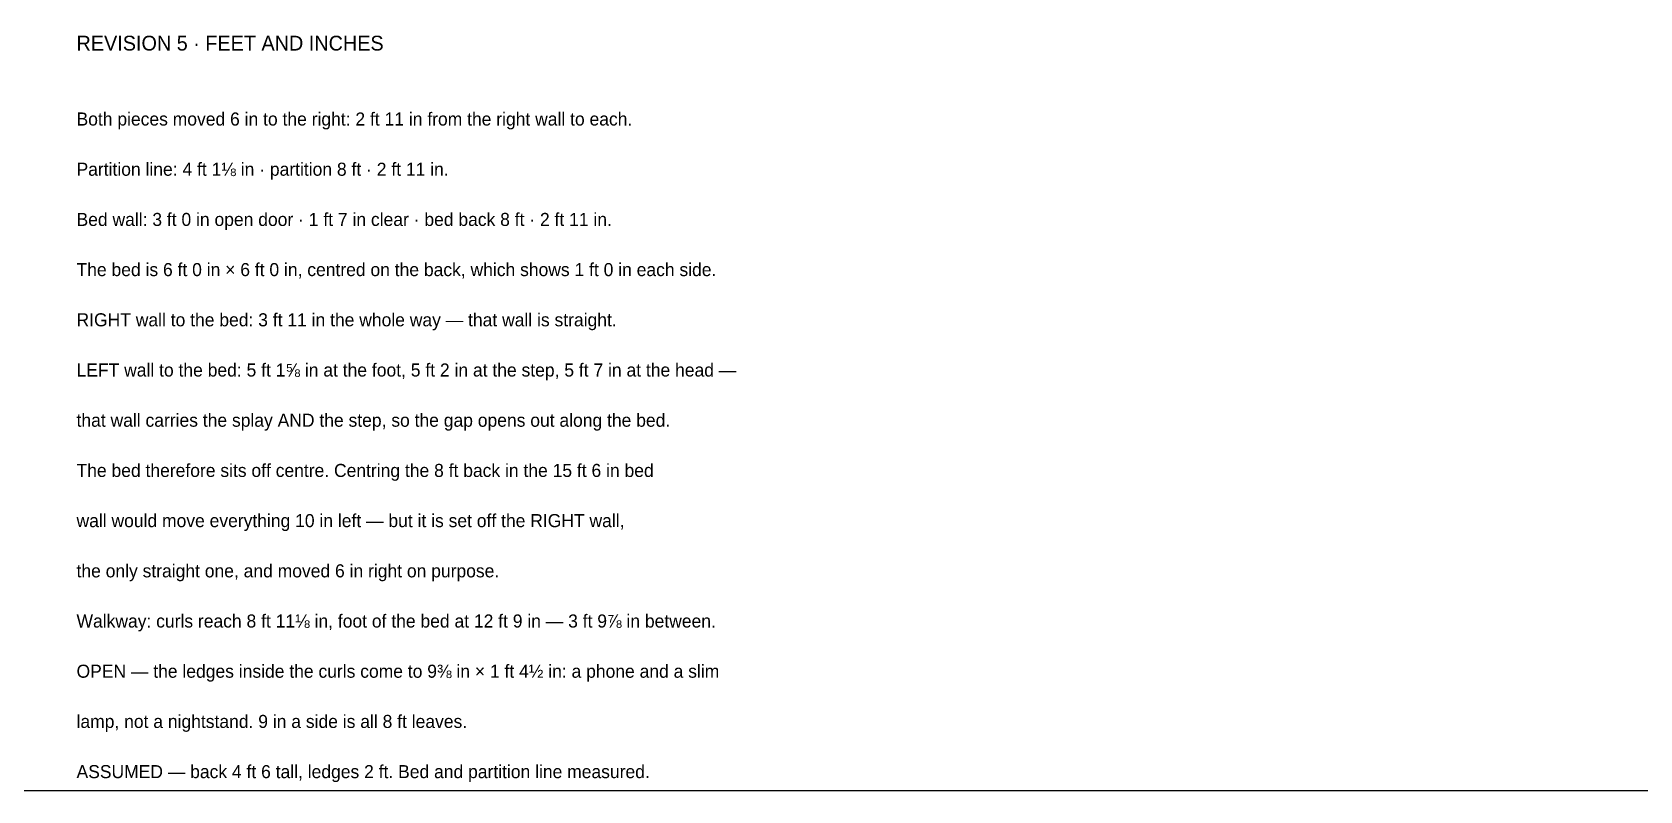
# Model space of a CAD drawing. Header units: inches. Extents: x 0.3 to 16.2, y 0.3 to 11.4.
# Drawn here: x 5.76 to 10.99, y 0.31 to 2.78 of the extents above; entities that cross this region are included whole.
import ezdxf

# ---------------------------------------------------------------- set-up
doc = ezdxf.new("R2010")
doc.units = ezdxf.units.IN
doc.header["$LTSCALE"] = 0.009843
doc.header["$MEASUREMENT"] = 0
doc.layers.add('GEOMETRY', color=7, linetype='Continuous')
doc.layers.add('TEXT', color=7, linetype='Continuous')

msp = doc.modelspace()

# ---------------------------------------------------------------- linework, layer by layer
at = {"layer": 'GEOMETRY'}
msp.add_lwpolyline([(0.315, 11.378), (16.2205, 11.378), (16.2205, 0.315), (0.315, 0.315), (0.315, 11.378)], dxfattribs=at)

# ---------------------------------------------------------------- texts
at = {"layer": 'TEXT'}
for s, height, p in [('REVISION 5 · FEET AND INCHES', 0.048189, (5.9055, 2.7244)), ('Both pieces moved 6 in to the right: 2 ft 11 in from the right wall to each.', 0.04252, (5.9055, 2.4803)), ('Partition line: 4 ft 1⅛ in · partition 8 ft · 2 ft 11 in.', 0.04252, (5.9055, 2.3169)), ('Bed wall: 3 ft 0 in open door · 1 ft 7 in clear · bed back 8 ft · 2 ft 11 in.', 0.04252, (5.9055, 2.1535)), ('The bed is 6 ft 0 in × 6 ft 0 in, centred on the back, which shows 1 ft 0 in each side.', 0.04252, (5.9055, 1.9902)), ('RIGHT wall to the bed: 3 ft 11 in the whole way — that wall is straight.', 0.04252, (5.9055, 1.8268)), ('LEFT wall to the bed: 5 ft 1⅝ in at the foot, 5 ft 2 in at the step, 5 ft 7 in at the head —', 0.04252, (5.9055, 1.6634)), ('that wall carries the splay AND the step, so the gap opens out along the bed.', 0.04252, (5.9055, 1.5)), ('The bed therefore sits off centre. Centring the 8 ft back in the 15 ft 6 in bed', 0.04252, (5.9055, 1.3366)), ('wall would move everything 10 in left — but it is set off the RIGHT wall,', 0.04252, (5.9055, 1.1732)), ('the only straight one, and moved 6 in right on purpose.', 0.04252, (5.9055, 1.0098)), ('Walkway: curls reach 8 ft 11⅛ in, foot of the bed at 12 ft 9 in — 3 ft 9⅞ in between.', 0.04252, (5.9055, 0.8465)), ('OPEN — the ledges inside the curls come to 9⅜ in × 1 ft 4½ in: a phone and a slim', 0.04252, (5.9055, 0.6831)), ('lamp, not a nightstand. 9 in a side is all 8 ft leaves.', 0.04252, (5.9055, 0.5197)), ('ASSUMED — back 4 ft 6 tall, ledges 2 ft. Bed and partition line measured.', 0.04252, (5.9055, 0.3563))]:
    msp.add_text(s, height=height, dxfattribs=at).set_placement(p)

doc.saveas('drawing.dxf')
